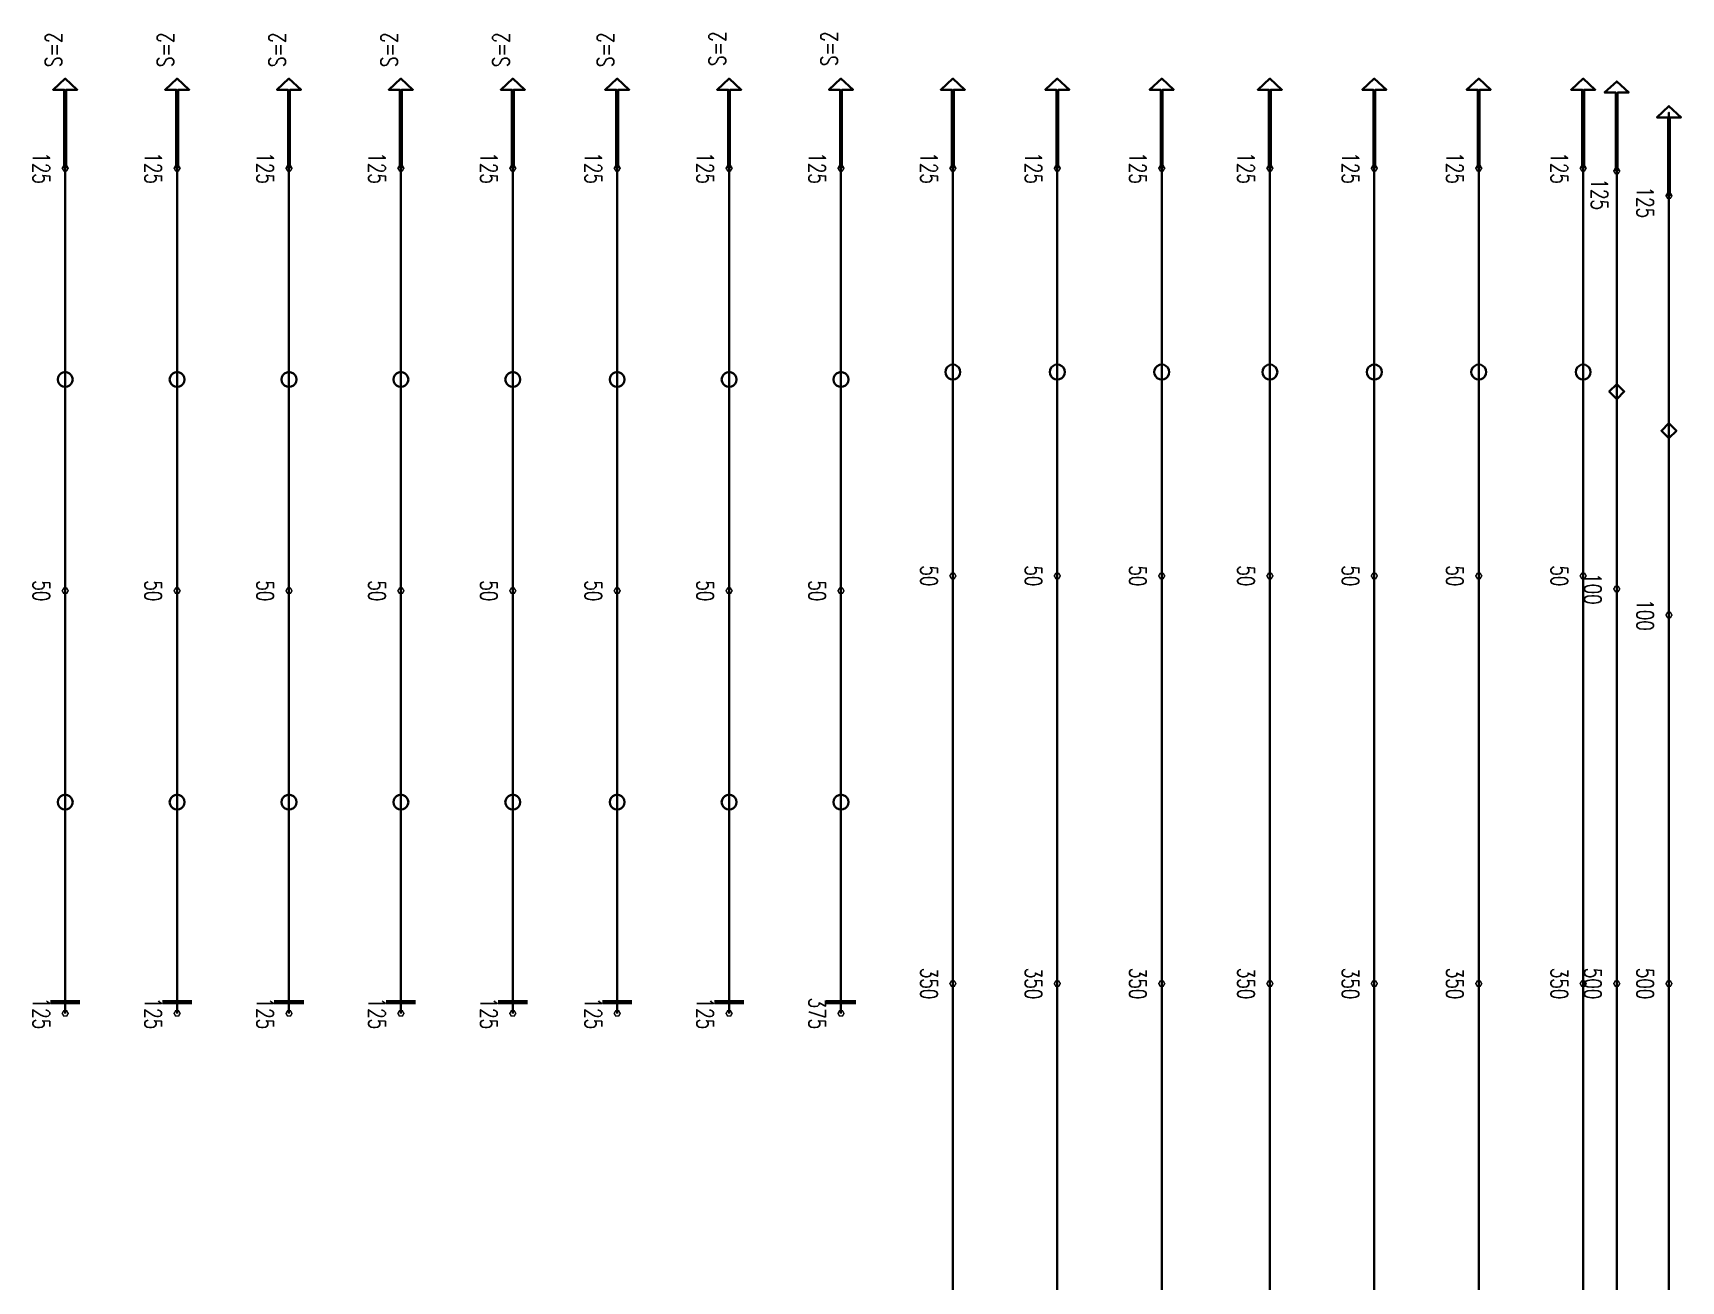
# Model space of a CAD drawing. Header units: millimetres. Extents: x 142050 to 587758, y -25561 to 40942.
# Drawn here: x 548068 to 570162, y 24213 to 40942 of the extents above; entities that cross this region are included whole.
import ezdxf

# ---------------------------------------------------------------- set-up
doc = ezdxf.new("R2010")
doc.units = ezdxf.units.MM
doc.layers.add('Current plane_Column', color=7, linetype='Continuous', true_color=0x4b00ff)
doc.layers.add('NDC_S-TENDON', color=6, linetype='Continuous', lineweight=35)
doc.layers.add('NDC_S_ANNO', color=7, linetype='Continuous', lineweight=20)
doc.styles.add('NDC_ANNO', font='', dxfattribs={"width": 0.8})
doc.styles.get('NDC_ANNO').set_extended_font_data('Dotum')

# ---------------------------------------------------------------- blocks, each defined once
blk = doc.blocks.new('HTB TDY')
at = {"layer": 'NDC_S-TENDON', "linetype": 'Continuous'}
for points, elevation in [([(39762, 29630), (39762, 30680), (39912, 30680), (39750, 30830), (39588, 30680), (39738, 30680), (39738, 29630)], 3575), ([(41262, 29630), (41262, 30680), (41412, 30680), (41250, 30830), (41088, 30680), (41238, 30680), (41238, 29630)], 3575), ([(42762, 29630), (42762, 30680), (42912, 30680), (42750, 30830), (42588, 30680), (42738, 30680), (42738, 29630)], 3575), ([(44262, 29630), (44262, 30680), (44412, 30680), (44250, 30830), (44088, 30680), (44238, 30680), (44238, 29630)], 3575), ([(45762, 29630), (45762, 30680), (45912, 30680), (45750, 30830), (45588, 30680), (45738, 30680), (45738, 29630)], 3578), ([(47162, 29630), (47162, 30680), (47312, 30680), (47150, 30830), (46988, 30680), (47138, 30680), (47138, 29630)], 3611), ([(48662, 29630), (48662, 30680), (48812, 30680), (48650, 30830), (48488, 30680), (48638, 30680), (48638, 29630)], 3575), ([(50162, 29630), (50162, 30680), (50312, 30680), (50150, 30830), (49988, 30680), (50138, 30680), (50138, 29630)], 3575), ([(51662, 29630), (51662, 30680), (51812, 30680), (51650, 30830), (51488, 30680), (51638, 30680), (51638, 29630)], 3575), ([(53062, 29630), (53062, 30680), (53212, 30680), (53050, 30830), (52888, 30680), (53038, 30680), (53038, 29630)], 3575), ([(54462, 29630), (54462, 30680), (54612, 30680), (54450, 30830), (54288, 30680), (54438, 30680), (54438, 29630)], 3575), ([(55912, 29630), (55912, 30680), (56062, 30680), (55900, 30830), (55738, 30680), (55888, 30680), (55888, 29630)], 3575), ([(57312, 29630), (57312, 30680), (57462, 30680), (57300, 30830), (57138, 30680), (57288, 30680), (57288, 29630)], 3575), ([(58712, 29630), (58712, 30680), (58862, 30680), (58700, 30830), (58538, 30680), (58688, 30680), (58688, 29630)], 3575), ([(60112, 29630), (60112, 30680), (60262, 30680), (60100, 30830), (59938, 30680), (60088, 30680), (60088, 29630)], 3575), ([(60562, 29593), (60562, 30643), (60712, 30643), (60550, 30793), (60388, 30643), (60538, 30643), (60538, 29593)], 3575), ([(61262, 29261), (61262, 30311), (61412, 30311), (61250, 30461), (61088, 30311), (61238, 30311), (61238, 29261)], 3575), ([(51650, 26797), (51681, 26802), (51709, 26817), (51731, 26839), (51745, 26867), (51750, 26897), (51745, 26928), (51731, 26956), (51709, 26978), (51681, 26993), (51650, 26997), (51619, 26993), (51591, 26978), (51569, 26956), (51555, 26928), (51550, 26897), (51555, 26867), (51569, 26839), (51591, 26817), (51619, 26802), (51650, 26797)], 3532), ([(53050, 26797), (53081, 26802), (53109, 26817), (53131, 26839), (53145, 26867), (53150, 26897), (53145, 26928), (53131, 26956), (53109, 26978), (53081, 26993), (53050, 26997), (53019, 26993), (52991, 26978), (52969, 26956), (52955, 26928), (52950, 26897), (52955, 26867), (52969, 26839), (52991, 26817), (53019, 26802), (53050, 26797)], 3532), ([(54450, 26797), (54481, 26802), (54509, 26817), (54531, 26839), (54545, 26867), (54550, 26897), (54545, 26928), (54531, 26956), (54509, 26978), (54481, 26993), (54450, 26997), (54419, 26993), (54391, 26978), (54369, 26956), (54355, 26928), (54350, 26897), (54355, 26867), (54369, 26839), (54391, 26817), (54419, 26802), (54450, 26797)], 3532), ([(55900, 26797), (55931, 26802), (55959, 26817), (55981, 26839), (55995, 26867), (56000, 26897), (55995, 26928), (55981, 26956), (55959, 26978), (55931, 26993), (55900, 26997), (55869, 26993), (55841, 26978), (55819, 26956), (55805, 26928), (55800, 26897), (55805, 26867), (55819, 26839), (55841, 26817), (55869, 26802), (55900, 26797)], 3532), ([(57300, 26797), (57331, 26802), (57359, 26817), (57381, 26839), (57395, 26867), (57400, 26897), (57395, 26928), (57381, 26956), (57359, 26978), (57331, 26993), (57300, 26997), (57269, 26993), (57241, 26978), (57219, 26956), (57205, 26928), (57200, 26897), (57205, 26867), (57219, 26839), (57241, 26817), (57269, 26802), (57300, 26797)], 3532), ([(58700, 26797), (58731, 26802), (58759, 26817), (58781, 26839), (58795, 26867), (58800, 26897), (58795, 26928), (58781, 26956), (58759, 26978), (58731, 26993), (58700, 26997), (58669, 26993), (58641, 26978), (58619, 26956), (58605, 26928), (58600, 26897), (58605, 26867), (58619, 26839), (58641, 26817), (58669, 26802), (58700, 26797)], 3532), ([(60100, 26797), (60131, 26802), (60159, 26817), (60181, 26839), (60195, 26867), (60200, 26897), (60195, 26928), (60181, 26956), (60159, 26978), (60131, 26993), (60100, 26997), (60069, 26993), (60041, 26978), (60019, 26956), (60005, 26928), (60000, 26897), (60005, 26867), (60019, 26839), (60041, 26817), (60069, 26802), (60100, 26797)], 3532), ([(39750, 26698), (39781, 26702), (39809, 26717), (39831, 26739), (39845, 26767), (39850, 26798), (39845, 26829), (39831, 26856), (39809, 26879), (39781, 26893), (39750, 26898), (39719, 26893), (39691, 26879), (39669, 26856), (39655, 26829), (39650, 26798), (39655, 26767), (39669, 26739), (39691, 26717), (39719, 26702), (39750, 26698)], 3532), ([(41250, 26698), (41281, 26702), (41309, 26717), (41331, 26739), (41345, 26767), (41350, 26798), (41345, 26829), (41331, 26856), (41309, 26879), (41281, 26893), (41250, 26898), (41219, 26893), (41191, 26879), (41169, 26856), (41155, 26829), (41150, 26798), (41155, 26767), (41169, 26739), (41191, 26717), (41219, 26702), (41250, 26698)], 3532), ([(42750, 26698), (42781, 26702), (42809, 26717), (42831, 26739), (42845, 26767), (42850, 26798), (42845, 26829), (42831, 26856), (42809, 26879), (42781, 26893), (42750, 26898), (42719, 26893), (42691, 26879), (42669, 26856), (42655, 26829), (42650, 26798), (42655, 26767), (42669, 26739), (42691, 26717), (42719, 26702), (42750, 26698)], 3532), ([(44250, 26698), (44281, 26702), (44309, 26717), (44331, 26739), (44345, 26767), (44350, 26798), (44345, 26829), (44331, 26856), (44309, 26879), (44281, 26893), (44250, 26898), (44219, 26893), (44191, 26879), (44169, 26856), (44155, 26829), (44150, 26798), (44155, 26767), (44169, 26739), (44191, 26717), (44219, 26702), (44250, 26698)], 3532), ([(45750, 26698), (45781, 26702), (45809, 26717), (45831, 26739), (45845, 26767), (45850, 26798), (45845, 26829), (45831, 26856), (45809, 26879), (45781, 26893), (45750, 26898), (45719, 26893), (45691, 26879), (45669, 26856), (45655, 26829), (45650, 26798), (45655, 26767), (45669, 26739), (45691, 26717), (45719, 26702), (45750, 26698)], 3536), ([(47150, 26698), (47181, 26702), (47209, 26717), (47231, 26739), (47245, 26767), (47250, 26798), (47245, 26829), (47231, 26856), (47209, 26879), (47181, 26893), (47150, 26898), (47119, 26893), (47091, 26879), (47069, 26856), (47055, 26829), (47050, 26798), (47055, 26767), (47069, 26739), (47091, 26717), (47119, 26702), (47150, 26698)], 3569), ([(48650, 26698), (48681, 26702), (48709, 26717), (48731, 26739), (48745, 26767), (48750, 26798), (48745, 26829), (48731, 26856), (48709, 26879), (48681, 26893), (48650, 26898), (48619, 26893), (48591, 26879), (48569, 26856), (48555, 26829), (48550, 26798), (48555, 26767), (48569, 26739), (48591, 26717), (48619, 26702), (48650, 26698)], 3532), ([(50150, 26698), (50181, 26702), (50209, 26717), (50231, 26739), (50245, 26767), (50250, 26798), (50245, 26829), (50231, 26856), (50209, 26879), (50181, 26893), (50150, 26898), (50119, 26893), (50091, 26879), (50069, 26856), (50055, 26829), (50050, 26798), (50055, 26767), (50069, 26739), (50091, 26717), (50119, 26702), (50150, 26698)], 3532), ([(60550, 26535), (60650, 26635), (60550, 26735), (60450, 26635), (60550, 26535)], 3362), ([(61250, 26010), (61350, 26110), (61250, 26210), (61150, 26110), (61250, 26010)], 3362), ([(39750, 21033), (39781, 21037), (39809, 21052), (39831, 21074), (39845, 21102), (39850, 21133), (39845, 21163), (39831, 21191), (39809, 21213), (39781, 21228), (39750, 21233), (39719, 21228), (39691, 21213), (39669, 21191), (39655, 21163), (39650, 21133), (39655, 21102), (39669, 21074), (39691, 21052), (39719, 21037), (39750, 21033)], 3532), ([(41250, 21033), (41281, 21037), (41309, 21052), (41331, 21074), (41345, 21102), (41350, 21133), (41345, 21163), (41331, 21191), (41309, 21213), (41281, 21228), (41250, 21233), (41219, 21228), (41191, 21213), (41169, 21191), (41155, 21163), (41150, 21133), (41155, 21102), (41169, 21074), (41191, 21052), (41219, 21037), (41250, 21033)], 3532), ([(42750, 21033), (42781, 21037), (42809, 21052), (42831, 21074), (42845, 21102), (42850, 21133), (42845, 21163), (42831, 21191), (42809, 21213), (42781, 21228), (42750, 21233), (42719, 21228), (42691, 21213), (42669, 21191), (42655, 21163), (42650, 21133), (42655, 21102), (42669, 21074), (42691, 21052), (42719, 21037), (42750, 21033)], 3532), ([(44250, 21033), (44281, 21037), (44309, 21052), (44331, 21074), (44345, 21102), (44350, 21133), (44345, 21163), (44331, 21191), (44309, 21213), (44281, 21228), (44250, 21233), (44219, 21228), (44191, 21213), (44169, 21191), (44155, 21163), (44150, 21133), (44155, 21102), (44169, 21074), (44191, 21052), (44219, 21037), (44250, 21033)], 3532), ([(45750, 21033), (45781, 21037), (45809, 21052), (45831, 21074), (45845, 21102), (45850, 21133), (45845, 21163), (45831, 21191), (45809, 21213), (45781, 21228), (45750, 21233), (45719, 21228), (45691, 21213), (45669, 21191), (45655, 21163), (45650, 21133), (45655, 21102), (45669, 21074), (45691, 21052), (45719, 21037), (45750, 21033)], 3536), ([(47150, 21033), (47181, 21037), (47209, 21052), (47231, 21074), (47245, 21102), (47250, 21133), (47245, 21163), (47231, 21191), (47209, 21213), (47181, 21228), (47150, 21233), (47119, 21228), (47091, 21213), (47069, 21191), (47055, 21163), (47050, 21133), (47055, 21102), (47069, 21074), (47091, 21052), (47119, 21037), (47150, 21033)], 3569), ([(48650, 21033), (48681, 21037), (48709, 21052), (48731, 21074), (48745, 21102), (48750, 21133), (48745, 21163), (48731, 21191), (48709, 21213), (48681, 21228), (48650, 21233), (48619, 21228), (48591, 21213), (48569, 21191), (48555, 21163), (48550, 21133), (48555, 21102), (48569, 21074), (48591, 21052), (48619, 21037), (48650, 21033)], 3532), ([(50150, 21033), (50181, 21037), (50209, 21052), (50231, 21074), (50245, 21102), (50250, 21133), (50245, 21163), (50231, 21191), (50209, 21213), (50181, 21228), (50150, 21233), (50119, 21228), (50091, 21213), (50069, 21191), (50055, 21163), (50050, 21133), (50055, 21102), (50069, 21074), (50091, 21052), (50119, 21037), (50150, 21033)], 3532)]:
    blk.add_lwpolyline(points, close=True, dxfattribs=dict(at, elevation=elevation))
for points, elevation in [([(39790, 29630, 20, 20, 0), (39770, 29665, 20, 20, 0), (39730, 29665, 20, 20, 0), (39710, 29630, 20, 20, 0), (39730, 29595, 20, 20, 0), (39770, 29595, 20, 20, 0)], 3575), ([(39790, 29630, 20, 20, 0), (39770, 29665, 20, 20, 0), (39730, 29665, 20, 20, 0), (39710, 29630, 20, 20, 0), (39730, 29595, 20, 20, 0), (39770, 29595, 20, 20, 0)], 3575), ([(41290, 29630, 20, 20, 0), (41270, 29665, 20, 20, 0), (41230, 29665, 20, 20, 0), (41210, 29630, 20, 20, 0), (41230, 29595, 20, 20, 0), (41270, 29595, 20, 20, 0)], 3575), ([(41290, 29630, 20, 20, 0), (41270, 29665, 20, 20, 0), (41230, 29665, 20, 20, 0), (41210, 29630, 20, 20, 0), (41230, 29595, 20, 20, 0), (41270, 29595, 20, 20, 0)], 3575), ([(42790, 29630, 20, 20, 0), (42770, 29665, 20, 20, 0), (42730, 29665, 20, 20, 0), (42710, 29630, 20, 20, 0), (42730, 29595, 20, 20, 0), (42770, 29595, 20, 20, 0)], 3575), ([(42790, 29630, 20, 20, 0), (42770, 29665, 20, 20, 0), (42730, 29665, 20, 20, 0), (42710, 29630, 20, 20, 0), (42730, 29595, 20, 20, 0), (42770, 29595, 20, 20, 0)], 3575), ([(44290, 29630, 20, 20, 0), (44270, 29665, 20, 20, 0), (44230, 29665, 20, 20, 0), (44210, 29630, 20, 20, 0), (44230, 29595, 20, 20, 0), (44270, 29595, 20, 20, 0)], 3575), ([(44290, 29630, 20, 20, 0), (44270, 29665, 20, 20, 0), (44230, 29665, 20, 20, 0), (44210, 29630, 20, 20, 0), (44230, 29595, 20, 20, 0), (44270, 29595, 20, 20, 0)], 3575), ([(45790, 29630, 20, 20, 0), (45770, 29665, 20, 20, 0), (45730, 29665, 20, 20, 0), (45710, 29630, 20, 20, 0), (45730, 29595, 20, 20, 0), (45770, 29595, 20, 20, 0)], 3578), ([(45790, 29630, 20, 20, 0), (45770, 29665, 20, 20, 0), (45730, 29665, 20, 20, 0), (45710, 29630, 20, 20, 0), (45730, 29595, 20, 20, 0), (45770, 29595, 20, 20, 0)], 3578), ([(47190, 29630, 20, 20, 0), (47170, 29665, 20, 20, 0), (47130, 29665, 20, 20, 0), (47110, 29630, 20, 20, 0), (47130, 29595, 20, 20, 0), (47170, 29595, 20, 20, 0)], 3611), ([(47190, 29630, 20, 20, 0), (47170, 29665, 20, 20, 0), (47130, 29665, 20, 20, 0), (47110, 29630, 20, 20, 0), (47130, 29595, 20, 20, 0), (47170, 29595, 20, 20, 0)], 3611), ([(48690, 29630, 20, 20, 0), (48670, 29665, 20, 20, 0), (48630, 29665, 20, 20, 0), (48610, 29630, 20, 20, 0), (48630, 29595, 20, 20, 0), (48670, 29595, 20, 20, 0)], 3575), ([(48690, 29630, 20, 20, 0), (48670, 29665, 20, 20, 0), (48630, 29665, 20, 20, 0), (48610, 29630, 20, 20, 0), (48630, 29595, 20, 20, 0), (48670, 29595, 20, 20, 0)], 3575), ([(50190, 29630, 20, 20, 0), (50170, 29665, 20, 20, 0), (50130, 29665, 20, 20, 0), (50110, 29630, 20, 20, 0), (50130, 29595, 20, 20, 0), (50170, 29595, 20, 20, 0)], 3575), ([(50190, 29630, 20, 20, 0), (50170, 29665, 20, 20, 0), (50130, 29665, 20, 20, 0), (50110, 29630, 20, 20, 0), (50130, 29595, 20, 20, 0), (50170, 29595, 20, 20, 0)], 3575), ([(51690, 29630, 20, 20, 0), (51670, 29665, 20, 20, 0), (51630, 29665, 20, 20, 0), (51610, 29630, 20, 20, 0), (51630, 29595, 20, 20, 0), (51670, 29595, 20, 20, 0)], 3575), ([(51690, 29630, 20, 20, 0), (51670, 29665, 20, 20, 0), (51630, 29665, 20, 20, 0), (51610, 29630, 20, 20, 0), (51630, 29595, 20, 20, 0), (51670, 29595, 20, 20, 0)], 3575), ([(53090, 29630, 20, 20, 0), (53070, 29665, 20, 20, 0), (53030, 29665, 20, 20, 0), (53010, 29630, 20, 20, 0), (53030, 29595, 20, 20, 0), (53070, 29595, 20, 20, 0)], 3575), ([(53090, 29630, 20, 20, 0), (53070, 29665, 20, 20, 0), (53030, 29665, 20, 20, 0), (53010, 29630, 20, 20, 0), (53030, 29595, 20, 20, 0), (53070, 29595, 20, 20, 0)], 3575), ([(54490, 29630, 20, 20, 0), (54470, 29665, 20, 20, 0), (54430, 29665, 20, 20, 0), (54410, 29630, 20, 20, 0), (54430, 29595, 20, 20, 0), (54470, 29595, 20, 20, 0)], 3575), ([(54490, 29630, 20, 20, 0), (54470, 29665, 20, 20, 0), (54430, 29665, 20, 20, 0), (54410, 29630, 20, 20, 0), (54430, 29595, 20, 20, 0), (54470, 29595, 20, 20, 0)], 3575), ([(55940, 29630, 20, 20, 0), (55920, 29665, 20, 20, 0), (55880, 29665, 20, 20, 0), (55860, 29630, 20, 20, 0), (55880, 29595, 20, 20, 0), (55920, 29595, 20, 20, 0)], 3575), ([(55940, 29630, 20, 20, 0), (55920, 29665, 20, 20, 0), (55880, 29665, 20, 20, 0), (55860, 29630, 20, 20, 0), (55880, 29595, 20, 20, 0), (55920, 29595, 20, 20, 0)], 3575), ([(57340, 29630, 20, 20, 0), (57320, 29665, 20, 20, 0), (57280, 29665, 20, 20, 0), (57260, 29630, 20, 20, 0), (57280, 29595, 20, 20, 0), (57320, 29595, 20, 20, 0)], 3575), ([(57340, 29630, 20, 20, 0), (57320, 29665, 20, 20, 0), (57280, 29665, 20, 20, 0), (57260, 29630, 20, 20, 0), (57280, 29595, 20, 20, 0), (57320, 29595, 20, 20, 0)], 3575), ([(58740, 29630, 20, 20, 0), (58720, 29665, 20, 20, 0), (58680, 29665, 20, 20, 0), (58660, 29630, 20, 20, 0), (58680, 29595, 20, 20, 0), (58720, 29595, 20, 20, 0)], 3575), ([(58740, 29630, 20, 20, 0), (58720, 29665, 20, 20, 0), (58680, 29665, 20, 20, 0), (58660, 29630, 20, 20, 0), (58680, 29595, 20, 20, 0), (58720, 29595, 20, 20, 0)], 3575), ([(60140, 29630, 20, 20, 0), (60120, 29665, 20, 20, 0), (60080, 29665, 20, 20, 0), (60060, 29630, 20, 20, 0), (60080, 29595, 20, 20, 0), (60120, 29595, 20, 20, 0)], 3575), ([(60140, 29630, 20, 20, 0), (60120, 29665, 20, 20, 0), (60080, 29665, 20, 20, 0), (60060, 29630, 20, 20, 0), (60080, 29595, 20, 20, 0), (60120, 29595, 20, 20, 0)], 3575), ([(60590, 29593, 20, 20, 0), (60570, 29628, 20, 20, 0), (60530, 29628, 20, 20, 0), (60510, 29593, 20, 20, 0), (60530, 29558, 20, 20, 0), (60570, 29558, 20, 20, 0)], 3575), ([(60590, 29593, 20, 20, 0), (60570, 29628, 20, 20, 0), (60530, 29628, 20, 20, 0), (60510, 29593, 20, 20, 0), (60530, 29558, 20, 20, 0), (60570, 29558, 20, 20, 0)], 3575), ([(61290, 29261, 20, 20, 0), (61270, 29296, 20, 20, 0), (61230, 29296, 20, 20, 0), (61210, 29261, 20, 20, 0), (61230, 29227, 20, 20, 0), (61270, 29227, 20, 20, 0)], 3575), ([(61290, 29261, 20, 20, 0), (61270, 29296, 20, 20, 0), (61230, 29296, 20, 20, 0), (61210, 29261, 20, 20, 0), (61230, 29227, 20, 20, 0), (61270, 29227, 20, 20, 0)], 3575), ([(51690, 24165, 20, 20, 0), (51670, 24200, 20, 20, 0), (51630, 24200, 20, 20, 0), (51610, 24165, 20, 20, 0), (51630, 24130, 20, 20, 0), (51670, 24130, 20, 20, 0)], 3500), ([(51690, 24165, 20, 20, 0), (51670, 24200, 20, 20, 0), (51630, 24200, 20, 20, 0), (51610, 24165, 20, 20, 0), (51630, 24130, 20, 20, 0), (51670, 24130, 20, 20, 0)], 3500), ([(53090, 24165, 20, 20, 0), (53070, 24200, 20, 20, 0), (53030, 24200, 20, 20, 0), (53010, 24165, 20, 20, 0), (53030, 24130, 20, 20, 0), (53070, 24130, 20, 20, 0)], 3500), ([(53090, 24165, 20, 20, 0), (53070, 24200, 20, 20, 0), (53030, 24200, 20, 20, 0), (53010, 24165, 20, 20, 0), (53030, 24130, 20, 20, 0), (53070, 24130, 20, 20, 0)], 3500), ([(54490, 24165, 20, 20, 0), (54470, 24200, 20, 20, 0), (54430, 24200, 20, 20, 0), (54410, 24165, 20, 20, 0), (54430, 24130, 20, 20, 0), (54470, 24130, 20, 20, 0)], 3500), ([(54490, 24165, 20, 20, 0), (54470, 24200, 20, 20, 0), (54430, 24200, 20, 20, 0), (54410, 24165, 20, 20, 0), (54430, 24130, 20, 20, 0), (54470, 24130, 20, 20, 0)], 3500), ([(55940, 24165, 20, 20, 0), (55920, 24200, 20, 20, 0), (55880, 24200, 20, 20, 0), (55860, 24165, 20, 20, 0), (55880, 24130, 20, 20, 0), (55920, 24130, 20, 20, 0)], 3500), ([(55940, 24165, 20, 20, 0), (55920, 24200, 20, 20, 0), (55880, 24200, 20, 20, 0), (55860, 24165, 20, 20, 0), (55880, 24130, 20, 20, 0), (55920, 24130, 20, 20, 0)], 3500), ([(57340, 24165, 20, 20, 0), (57320, 24200, 20, 20, 0), (57280, 24200, 20, 20, 0), (57260, 24165, 20, 20, 0), (57280, 24130, 20, 20, 0), (57320, 24130, 20, 20, 0)], 3500), ([(57340, 24165, 20, 20, 0), (57320, 24200, 20, 20, 0), (57280, 24200, 20, 20, 0), (57260, 24165, 20, 20, 0), (57280, 24130, 20, 20, 0), (57320, 24130, 20, 20, 0)], 3500), ([(58740, 24165, 20, 20, 0), (58720, 24200, 20, 20, 0), (58680, 24200, 20, 20, 0), (58660, 24165, 20, 20, 0), (58680, 24130, 20, 20, 0), (58720, 24130, 20, 20, 0)], 3500), ([(58740, 24165, 20, 20, 0), (58720, 24200, 20, 20, 0), (58680, 24200, 20, 20, 0), (58660, 24165, 20, 20, 0), (58680, 24130, 20, 20, 0), (58720, 24130, 20, 20, 0)], 3500), ([(60140, 24165, 20, 20, 0), (60120, 24200, 20, 20, 0), (60080, 24200, 20, 20, 0), (60060, 24165, 20, 20, 0), (60080, 24130, 20, 20, 0), (60120, 24130, 20, 20, 0)], 3500), ([(60140, 24165, 20, 20, 0), (60120, 24200, 20, 20, 0), (60080, 24200, 20, 20, 0), (60060, 24165, 20, 20, 0), (60080, 24130, 20, 20, 0), (60120, 24130, 20, 20, 0)], 3500), ([(39790, 23965, 20, 20, 0), (39770, 24000, 20, 20, 0), (39730, 24000, 20, 20, 0), (39710, 23965, 20, 20, 0), (39730, 23930, 20, 20, 0), (39770, 23930, 20, 20, 0)], 3500), ([(39790, 23965, 20, 20, 0), (39770, 24000, 20, 20, 0), (39730, 24000, 20, 20, 0), (39710, 23965, 20, 20, 0), (39730, 23930, 20, 20, 0), (39770, 23930, 20, 20, 0)], 3500), ([(41290, 23965, 20, 20, 0), (41270, 24000, 20, 20, 0), (41230, 24000, 20, 20, 0), (41210, 23965, 20, 20, 0), (41230, 23930, 20, 20, 0), (41270, 23930, 20, 20, 0)], 3500), ([(41290, 23965, 20, 20, 0), (41270, 24000, 20, 20, 0), (41230, 24000, 20, 20, 0), (41210, 23965, 20, 20, 0), (41230, 23930, 20, 20, 0), (41270, 23930, 20, 20, 0)], 3500), ([(42790, 23965, 20, 20, 0), (42770, 24000, 20, 20, 0), (42730, 24000, 20, 20, 0), (42710, 23965, 20, 20, 0), (42730, 23930, 20, 20, 0), (42770, 23930, 20, 20, 0)], 3500), ([(42790, 23965, 20, 20, 0), (42770, 24000, 20, 20, 0), (42730, 24000, 20, 20, 0), (42710, 23965, 20, 20, 0), (42730, 23930, 20, 20, 0), (42770, 23930, 20, 20, 0)], 3500), ([(44290, 23965, 20, 20, 0), (44270, 24000, 20, 20, 0), (44230, 24000, 20, 20, 0), (44210, 23965, 20, 20, 0), (44230, 23930, 20, 20, 0), (44270, 23930, 20, 20, 0)], 3500), ([(44290, 23965, 20, 20, 0), (44270, 24000, 20, 20, 0), (44230, 24000, 20, 20, 0), (44210, 23965, 20, 20, 0), (44230, 23930, 20, 20, 0), (44270, 23930, 20, 20, 0)], 3500), ([(45790, 23965, 20, 20, 0), (45770, 24000, 20, 20, 0), (45730, 24000, 20, 20, 0), (45710, 23965, 20, 20, 0), (45730, 23930, 20, 20, 0), (45770, 23930, 20, 20, 0)], 3503), ([(45790, 23965, 20, 20, 0), (45770, 24000, 20, 20, 0), (45730, 24000, 20, 20, 0), (45710, 23965, 20, 20, 0), (45730, 23930, 20, 20, 0), (45770, 23930, 20, 20, 0)], 3503), ([(47190, 23965, 20, 20, 0), (47170, 24000, 20, 20, 0), (47130, 24000, 20, 20, 0), (47110, 23965, 20, 20, 0), (47130, 23930, 20, 20, 0), (47170, 23930, 20, 20, 0)], 3536), ([(47190, 23965, 20, 20, 0), (47170, 24000, 20, 20, 0), (47130, 24000, 20, 20, 0), (47110, 23965, 20, 20, 0), (47130, 23930, 20, 20, 0), (47170, 23930, 20, 20, 0)], 3536), ([(48690, 23965, 20, 20, 0), (48670, 24000, 20, 20, 0), (48630, 24000, 20, 20, 0), (48610, 23965, 20, 20, 0), (48630, 23930, 20, 20, 0), (48670, 23930, 20, 20, 0)], 3500), ([(48690, 23965, 20, 20, 0), (48670, 24000, 20, 20, 0), (48630, 24000, 20, 20, 0), (48610, 23965, 20, 20, 0), (48630, 23930, 20, 20, 0), (48670, 23930, 20, 20, 0)], 3500), ([(50190, 23965, 20, 20, 0), (50170, 24000, 20, 20, 0), (50130, 24000, 20, 20, 0), (50110, 23965, 20, 20, 0), (50130, 23930, 20, 20, 0), (50170, 23930, 20, 20, 0)], 3500), ([(50190, 23965, 20, 20, 0), (50170, 24000, 20, 20, 0), (50130, 24000, 20, 20, 0), (50110, 23965, 20, 20, 0), (50130, 23930, 20, 20, 0), (50170, 23930, 20, 20, 0)], 3500), ([(60590, 23990, 20, 20, 0), (60570, 24025, 20, 20, 0), (60530, 24025, 20, 20, 0), (60510, 23990, 20, 20, 0), (60530, 23955, 20, 20, 0), (60570, 23955, 20, 20, 0)], 3200), ([(60590, 23990, 20, 20, 0), (60570, 24025, 20, 20, 0), (60530, 24025, 20, 20, 0), (60510, 23990, 20, 20, 0), (60530, 23955, 20, 20, 0), (60570, 23955, 20, 20, 0)], 3200), ([(61290, 23640, 20, 20, 0), (61270, 23675, 20, 20, 0), (61230, 23675, 20, 20, 0), (61210, 23640, 20, 20, 0), (61230, 23605, 20, 20, 0), (61270, 23605, 20, 20, 0)], 3200), ([(61290, 23640, 20, 20, 0), (61270, 23675, 20, 20, 0), (61230, 23675, 20, 20, 0), (61210, 23640, 20, 20, 0), (61230, 23605, 20, 20, 0), (61270, 23605, 20, 20, 0)], 3200), ([(51690, 18700, 20, 20, 0), (51670, 18735, 20, 20, 0), (51630, 18735, 20, 20, 0), (51610, 18700, 20, 20, 0), (51630, 18665, 20, 20, 0), (51670, 18665, 20, 20, 0)], 3650), ([(51690, 18700, 20, 20, 0), (51670, 18735, 20, 20, 0), (51630, 18735, 20, 20, 0), (51610, 18700, 20, 20, 0), (51630, 18665, 20, 20, 0), (51670, 18665, 20, 20, 0)], 3650), ([(51690, 18700, 20, 20, 0), (51670, 18735, 20, 20, 0), (51630, 18735, 20, 20, 0), (51610, 18700, 20, 20, 0), (51630, 18665, 20, 20, 0), (51670, 18665, 20, 20, 0)], 3650), ([(51690, 18700, 20, 20, 0), (51670, 18735, 20, 20, 0), (51630, 18735, 20, 20, 0), (51610, 18700, 20, 20, 0), (51630, 18665, 20, 20, 0), (51670, 18665, 20, 20, 0)], 3650), ([(53090, 18700, 20, 20, 0), (53070, 18735, 20, 20, 0), (53030, 18735, 20, 20, 0), (53010, 18700, 20, 20, 0), (53030, 18665, 20, 20, 0), (53070, 18665, 20, 20, 0)], 3650), ([(53090, 18700, 20, 20, 0), (53070, 18735, 20, 20, 0), (53030, 18735, 20, 20, 0), (53010, 18700, 20, 20, 0), (53030, 18665, 20, 20, 0), (53070, 18665, 20, 20, 0)], 3650), ([(53090, 18700, 20, 20, 0), (53070, 18735, 20, 20, 0), (53030, 18735, 20, 20, 0), (53010, 18700, 20, 20, 0), (53030, 18665, 20, 20, 0), (53070, 18665, 20, 20, 0)], 3650), ([(53090, 18700, 20, 20, 0), (53070, 18735, 20, 20, 0), (53030, 18735, 20, 20, 0), (53010, 18700, 20, 20, 0), (53030, 18665, 20, 20, 0), (53070, 18665, 20, 20, 0)], 3650), ([(54490, 18700, 20, 20, 0), (54470, 18735, 20, 20, 0), (54430, 18735, 20, 20, 0), (54410, 18700, 20, 20, 0), (54430, 18665, 20, 20, 0), (54470, 18665, 20, 20, 0)], 3650), ([(54490, 18700, 20, 20, 0), (54470, 18735, 20, 20, 0), (54430, 18735, 20, 20, 0), (54410, 18700, 20, 20, 0), (54430, 18665, 20, 20, 0), (54470, 18665, 20, 20, 0)], 3650), ([(54490, 18700, 20, 20, 0), (54470, 18735, 20, 20, 0), (54430, 18735, 20, 20, 0), (54410, 18700, 20, 20, 0), (54430, 18665, 20, 20, 0), (54470, 18665, 20, 20, 0)], 3650), ([(54490, 18700, 20, 20, 0), (54470, 18735, 20, 20, 0), (54430, 18735, 20, 20, 0), (54410, 18700, 20, 20, 0), (54430, 18665, 20, 20, 0), (54470, 18665, 20, 20, 0)], 3650), ([(55940, 18700, 20, 20, 0), (55920, 18735, 20, 20, 0), (55880, 18735, 20, 20, 0), (55860, 18700, 20, 20, 0), (55880, 18665, 20, 20, 0), (55920, 18665, 20, 20, 0)], 3650), ([(55940, 18700, 20, 20, 0), (55920, 18735, 20, 20, 0), (55880, 18735, 20, 20, 0), (55860, 18700, 20, 20, 0), (55880, 18665, 20, 20, 0), (55920, 18665, 20, 20, 0)], 3650), ([(55940, 18700, 20, 20, 0), (55920, 18735, 20, 20, 0), (55880, 18735, 20, 20, 0), (55860, 18700, 20, 20, 0), (55880, 18665, 20, 20, 0), (55920, 18665, 20, 20, 0)], 3650), ([(55940, 18700, 20, 20, 0), (55920, 18735, 20, 20, 0), (55880, 18735, 20, 20, 0), (55860, 18700, 20, 20, 0), (55880, 18665, 20, 20, 0), (55920, 18665, 20, 20, 0)], 3650), ([(57340, 18700, 20, 20, 0), (57320, 18735, 20, 20, 0), (57280, 18735, 20, 20, 0), (57260, 18700, 20, 20, 0), (57280, 18665, 20, 20, 0), (57320, 18665, 20, 20, 0)], 3650), ([(57340, 18700, 20, 20, 0), (57320, 18735, 20, 20, 0), (57280, 18735, 20, 20, 0), (57260, 18700, 20, 20, 0), (57280, 18665, 20, 20, 0), (57320, 18665, 20, 20, 0)], 3650), ([(57340, 18700, 20, 20, 0), (57320, 18735, 20, 20, 0), (57280, 18735, 20, 20, 0), (57260, 18700, 20, 20, 0), (57280, 18665, 20, 20, 0), (57320, 18665, 20, 20, 0)], 3650), ([(57340, 18700, 20, 20, 0), (57320, 18735, 20, 20, 0), (57280, 18735, 20, 20, 0), (57260, 18700, 20, 20, 0), (57280, 18665, 20, 20, 0), (57320, 18665, 20, 20, 0)], 3650), ([(58740, 18700, 20, 20, 0), (58720, 18735, 20, 20, 0), (58680, 18735, 20, 20, 0), (58660, 18700, 20, 20, 0), (58680, 18665, 20, 20, 0), (58720, 18665, 20, 20, 0)], 3650), ([(58740, 18700, 20, 20, 0), (58720, 18735, 20, 20, 0), (58680, 18735, 20, 20, 0), (58660, 18700, 20, 20, 0), (58680, 18665, 20, 20, 0), (58720, 18665, 20, 20, 0)], 3650), ([(58740, 18700, 20, 20, 0), (58720, 18735, 20, 20, 0), (58680, 18735, 20, 20, 0), (58660, 18700, 20, 20, 0), (58680, 18665, 20, 20, 0), (58720, 18665, 20, 20, 0)], 3650), ([(58740, 18700, 20, 20, 0), (58720, 18735, 20, 20, 0), (58680, 18735, 20, 20, 0), (58660, 18700, 20, 20, 0), (58680, 18665, 20, 20, 0), (58720, 18665, 20, 20, 0)], 3650), ([(60140, 18700, 20, 20, 0), (60120, 18735, 20, 20, 0), (60080, 18735, 20, 20, 0), (60060, 18700, 20, 20, 0), (60080, 18665, 20, 20, 0), (60120, 18665, 20, 20, 0)], 3650), ([(60140, 18700, 20, 20, 0), (60120, 18735, 20, 20, 0), (60080, 18735, 20, 20, 0), (60060, 18700, 20, 20, 0), (60080, 18665, 20, 20, 0), (60120, 18665, 20, 20, 0)], 3650), ([(60140, 18700, 20, 20, 0), (60120, 18735, 20, 20, 0), (60080, 18735, 20, 20, 0), (60060, 18700, 20, 20, 0), (60080, 18665, 20, 20, 0), (60120, 18665, 20, 20, 0)], 3650), ([(60140, 18700, 20, 20, 0), (60120, 18735, 20, 20, 0), (60080, 18735, 20, 20, 0), (60060, 18700, 20, 20, 0), (60080, 18665, 20, 20, 0), (60120, 18665, 20, 20, 0)], 3650), ([(60590, 18700, 20, 20, 0), (60570, 18735, 20, 20, 0), (60530, 18735, 20, 20, 0), (60510, 18700, 20, 20, 0), (60530, 18665, 20, 20, 0), (60570, 18665, 20, 20, 0)], 3600), ([(60590, 18700, 20, 20, 0), (60570, 18735, 20, 20, 0), (60530, 18735, 20, 20, 0), (60510, 18700, 20, 20, 0), (60530, 18665, 20, 20, 0), (60570, 18665, 20, 20, 0)], 3600), ([(60590, 18700, 20, 20, 0), (60570, 18735, 20, 20, 0), (60530, 18735, 20, 20, 0), (60510, 18700, 20, 20, 0), (60530, 18665, 20, 20, 0), (60570, 18665, 20, 20, 0)], 3600), ([(60590, 18700, 20, 20, 0), (60570, 18735, 20, 20, 0), (60530, 18735, 20, 20, 0), (60510, 18700, 20, 20, 0), (60530, 18665, 20, 20, 0), (60570, 18665, 20, 20, 0)], 3600), ([(61290, 18700, 20, 20, 0), (61270, 18735, 20, 20, 0), (61230, 18735, 20, 20, 0), (61210, 18700, 20, 20, 0), (61230, 18665, 20, 20, 0), (61270, 18665, 20, 20, 0)], 3600), ([(61290, 18700, 20, 20, 0), (61270, 18735, 20, 20, 0), (61230, 18735, 20, 20, 0), (61210, 18700, 20, 20, 0), (61230, 18665, 20, 20, 0), (61270, 18665, 20, 20, 0)], 3600), ([(61290, 18700, 20, 20, 0), (61270, 18735, 20, 20, 0), (61230, 18735, 20, 20, 0), (61210, 18700, 20, 20, 0), (61230, 18665, 20, 20, 0), (61270, 18665, 20, 20, 0)], 3600), ([(61290, 18700, 20, 20, 0), (61270, 18735, 20, 20, 0), (61230, 18735, 20, 20, 0), (61210, 18700, 20, 20, 0), (61230, 18665, 20, 20, 0), (61270, 18665, 20, 20, 0)], 3600), ([(39790, 18300, 20, 20, 0), (39770, 18335, 20, 20, 0), (39730, 18335, 20, 20, 0), (39710, 18300, 20, 20, 0), (39730, 18265, 20, 20, 0), (39770, 18265, 20, 20, 0)], 3575), ([(39790, 18300, 20, 20, 0), (39770, 18335, 20, 20, 0), (39730, 18335, 20, 20, 0), (39710, 18300, 20, 20, 0), (39730, 18265, 20, 20, 0), (39770, 18265, 20, 20, 0)], 3575), ([(41290, 18300, 20, 20, 0), (41270, 18335, 20, 20, 0), (41230, 18335, 20, 20, 0), (41210, 18300, 20, 20, 0), (41230, 18265, 20, 20, 0), (41270, 18265, 20, 20, 0)], 3575), ([(41290, 18300, 20, 20, 0), (41270, 18335, 20, 20, 0), (41230, 18335, 20, 20, 0), (41210, 18300, 20, 20, 0), (41230, 18265, 20, 20, 0), (41270, 18265, 20, 20, 0)], 3575), ([(42790, 18300, 20, 20, 0), (42770, 18335, 20, 20, 0), (42730, 18335, 20, 20, 0), (42710, 18300, 20, 20, 0), (42730, 18265, 20, 20, 0), (42770, 18265, 20, 20, 0)], 3575), ([(42790, 18300, 20, 20, 0), (42770, 18335, 20, 20, 0), (42730, 18335, 20, 20, 0), (42710, 18300, 20, 20, 0), (42730, 18265, 20, 20, 0), (42770, 18265, 20, 20, 0)], 3575), ([(44290, 18300, 20, 20, 0), (44270, 18335, 20, 20, 0), (44230, 18335, 20, 20, 0), (44210, 18300, 20, 20, 0), (44230, 18265, 20, 20, 0), (44270, 18265, 20, 20, 0)], 3575), ([(44290, 18300, 20, 20, 0), (44270, 18335, 20, 20, 0), (44230, 18335, 20, 20, 0), (44210, 18300, 20, 20, 0), (44230, 18265, 20, 20, 0), (44270, 18265, 20, 20, 0)], 3575), ([(45790, 18300, 20, 20, 0), (45770, 18335, 20, 20, 0), (45730, 18335, 20, 20, 0), (45710, 18300, 20, 20, 0), (45730, 18265, 20, 20, 0), (45770, 18265, 20, 20, 0)], 3578), ([(45790, 18300, 20, 20, 0), (45770, 18335, 20, 20, 0), (45730, 18335, 20, 20, 0), (45710, 18300, 20, 20, 0), (45730, 18265, 20, 20, 0), (45770, 18265, 20, 20, 0)], 3578), ([(47190, 18300, 20, 20, 0), (47170, 18335, 20, 20, 0), (47130, 18335, 20, 20, 0), (47110, 18300, 20, 20, 0), (47130, 18265, 20, 20, 0), (47170, 18265, 20, 20, 0)], 3611), ([(47190, 18300, 20, 20, 0), (47170, 18335, 20, 20, 0), (47130, 18335, 20, 20, 0), (47110, 18300, 20, 20, 0), (47130, 18265, 20, 20, 0), (47170, 18265, 20, 20, 0)], 3611), ([(48690, 18300, 20, 20, 0), (48670, 18335, 20, 20, 0), (48630, 18335, 20, 20, 0), (48610, 18300, 20, 20, 0), (48630, 18265, 20, 20, 0), (48670, 18265, 20, 20, 0)], 3575), ([(48690, 18300, 20, 20, 0), (48670, 18335, 20, 20, 0), (48630, 18335, 20, 20, 0), (48610, 18300, 20, 20, 0), (48630, 18265, 20, 20, 0), (48670, 18265, 20, 20, 0)], 3575), ([(50190, 18300, 20, 20, 0), (50170, 18335, 20, 20, 0), (50130, 18335, 20, 20, 0), (50110, 18300, 20, 20, 0), (50130, 18265, 20, 20, 0), (50170, 18265, 20, 20, 0)], 3575), ([(50190, 18300, 20, 20, 0), (50170, 18335, 20, 20, 0), (50130, 18335, 20, 20, 0), (50110, 18300, 20, 20, 0), (50130, 18265, 20, 20, 0), (50170, 18265, 20, 20, 0)], 3575)]:
    blk.add_lwpolyline(points, format="xyseb", close=True, dxfattribs=dict(at, elevation=elevation))
for points, elevation in [([(39550, 18450, 60, 60, 0), (39950, 18450, 60, 60, 0)], 3575), ([(41050, 18450, 60, 60, 0), (41450, 18450, 60, 60, 0)], 3575), ([(42550, 18450, 60, 60, 0), (42950, 18450, 60, 60, 0)], 3575), ([(44050, 18450, 60, 60, 0), (44450, 18450, 60, 60, 0)], 3575), ([(45550, 18450, 60, 60, 0), (45950, 18450, 60, 60, 0)], 3578), ([(46950, 18450, 60, 60, 0), (47350, 18450, 60, 60, 0)], 3611), ([(48450, 18450, 60, 60, 0), (48850, 18450, 60, 60, 0)], 3575), ([(49950, 18450, 60, 60, 0), (50350, 18450, 60, 60, 0)], 3575)]:
    blk.add_lwpolyline(points, format="xyseb", dxfattribs=dict(at, elevation=elevation))
for points in [[(61250, 18700, 3600), (61250, 19359, 3582), (61250, 20017, 3529), (61250, 20676, 3440), (61250, 21664, 3307), (61250, 22652, 3227), (61250, 23640, 3200), (61250, 24628, 3225), (61250, 25616, 3300), (61250, 26604, 3425), (61250, 27263, 3508), (61250, 30375, 3558), (61250, 29261, 3540)], [(39750, 18300, 3575), (39750, 19055, 3572), (39750, 19811, 3562), (39750, 20566, 3545), (39750, 21699, 3520), (39750, 22832, 3505), (39750, 23965, 3500), (39750, 25098, 3505), (39750, 26231, 3520), (39750, 27364, 3545), (39750, 28119, 3562), (39750, 28875, 3572), (39750, 29630, 3575)], [(41250, 18300, 3575), (41250, 19055, 3572), (41250, 19811, 3562), (41250, 20566, 3545), (41250, 21699, 3520), (41250, 22832, 3505), (41250, 23965, 3500), (41250, 25098, 3505), (41250, 26231, 3520), (41250, 27364, 3545), (41250, 28119, 3562), (41250, 28875, 3572), (41250, 29630, 3575)], [(42750, 18300, 3575), (42750, 19055, 3572), (42750, 19811, 3562), (42750, 20566, 3545), (42750, 21699, 3520), (42750, 22832, 3505), (42750, 23965, 3500), (42750, 25098, 3505), (42750, 26231, 3520), (42750, 27364, 3545), (42750, 28119, 3562), (42750, 28875, 3572), (42750, 29630, 3575)], [(44250, 18300, 3575), (44250, 19055, 3572), (44250, 19811, 3562), (44250, 20566, 3545), (44250, 21699, 3520), (44250, 22832, 3505), (44250, 23965, 3500), (44250, 25098, 3505), (44250, 26231, 3520), (44250, 27364, 3545), (44250, 28119, 3562), (44250, 28875, 3572), (44250, 29630, 3575)], [(45750, 18300, 3578), (45750, 19055, 3575), (45750, 19811, 3565), (45750, 20566, 3548), (45750, 21699, 3523), (45750, 22832, 3508), (45750, 23965, 3503), (45750, 25098, 3508), (45750, 26231, 3523), (45750, 27364, 3548), (45750, 28119, 3565), (45750, 28875, 3575), (45750, 29630, 3578)], [(47150, 18300, 3611), (47150, 19055, 3608), (47150, 19811, 3598), (47150, 20566, 3581), (47150, 21699, 3556), (47150, 22832, 3541), (47150, 23965, 3536), (47150, 25098, 3541), (47150, 26231, 3556), (47150, 27364, 3581), (47150, 28119, 3598), (47150, 28875, 3608), (47150, 29630, 3611)], [(48650, 18300, 3575), (48650, 19055, 3572), (48650, 19811, 3562), (48650, 20566, 3545), (48650, 21699, 3520), (48650, 22832, 3505), (48650, 23965, 3500), (48650, 25098, 3505), (48650, 26231, 3520), (48650, 27364, 3545), (48650, 28119, 3562), (48650, 28875, 3572), (48650, 29630, 3575)], [(50150, 18300, 3575), (50150, 19055, 3572), (50150, 19811, 3562), (50150, 20566, 3545), (50150, 21699, 3520), (50150, 22832, 3505), (50150, 23965, 3500), (50150, 25098, 3505), (50150, 26231, 3520), (50150, 27364, 3545), (50150, 28119, 3562), (50150, 28875, 3572), (50150, 29630, 3575)], [(51650, 18700, 3650), (51650, 19429, 3643), (51650, 20157, 3623), (51650, 20886, 3590), (51650, 21979, 3540), (51650, 23072, 3510), (51650, 24165, 3500), (51650, 25258, 3505), (51650, 26351, 3520), (51650, 27444, 3545), (51650, 28173, 3562), (51650, 28901, 3572), (51650, 29630, 3575)], [(53050, 18700, 3650), (53050, 19429, 3643), (53050, 20157, 3623), (53050, 20886, 3590), (53050, 21979, 3540), (53050, 23072, 3510), (53050, 24165, 3500), (53050, 25258, 3505), (53050, 26351, 3520), (53050, 27444, 3545), (53050, 28173, 3562), (53050, 28901, 3572), (53050, 29630, 3575)], [(54450, 18700, 3650), (54450, 19429, 3643), (54450, 20157, 3623), (54450, 20886, 3590), (54450, 21979, 3540), (54450, 23072, 3510), (54450, 24165, 3500), (54450, 25258, 3505), (54450, 26351, 3520), (54450, 27444, 3545), (54450, 28173, 3562), (54450, 28901, 3572), (54450, 29630, 3575)], [(55900, 18700, 3650), (55900, 19429, 3643), (55900, 20157, 3623), (55900, 20886, 3590), (55900, 21979, 3540), (55900, 23072, 3510), (55900, 24165, 3500), (55900, 25258, 3505), (55900, 26351, 3520), (55900, 27444, 3545), (55900, 28173, 3562), (55900, 28901, 3572), (55900, 29630, 3575)], [(57300, 18700, 3650), (57300, 19429, 3643), (57300, 20157, 3623), (57300, 20886, 3590), (57300, 21979, 3540), (57300, 23072, 3510), (57300, 24165, 3500), (57300, 25258, 3505), (57300, 26351, 3520), (57300, 27444, 3545), (57300, 28173, 3562), (57300, 28901, 3572), (57300, 29630, 3575)], [(58700, 18700, 3650), (58700, 19429, 3643), (58700, 20157, 3623), (58700, 20886, 3590), (58700, 21979, 3540), (58700, 23072, 3510), (58700, 24165, 3500), (58700, 25258, 3505), (58700, 26351, 3520), (58700, 27444, 3545), (58700, 28173, 3562), (58700, 28901, 3572), (58700, 29630, 3575)], [(60100, 18700, 3650), (60100, 19429, 3643), (60100, 20157, 3623), (60100, 20886, 3590), (60100, 21979, 3540), (60100, 23072, 3510), (60100, 24165, 3500), (60100, 25258, 3505), (60100, 26351, 3520), (60100, 27444, 3545), (60100, 28173, 3562), (60100, 28901, 3572), (60100, 29630, 3575)], [(60550, 18700, 3600), (60550, 19405, 3582), (60550, 20111, 3529), (60550, 20816, 3440), (60550, 21874, 3307), (60550, 22932, 3227), (60550, 23990, 3200), (60550, 25048, 3225), (60550, 26106, 3300), (60550, 27164, 3425), (60550, 27869, 3508), (60550, 28575, 3558), (60550, 29593, 3564)], [(51650, 9700, 3650), (51650, 10300, 3643), (51650, 10900, 3623), (51650, 11500, 3590), (51650, 12175, 3551), (51650, 12850, 3522), (51650, 13525, 3506), (51650, 14200, 3500), (51650, 14875, 3506), (51650, 15550, 3522), (51650, 16225, 3551), (51650, 16900, 3590), (51650, 17500, 3623), (51650, 18100, 3643), (51650, 18700, 3650)], [(53050, 9700, 3650), (53050, 10300, 3643), (53050, 10900, 3623), (53050, 11500, 3590), (53050, 12175, 3551), (53050, 12850, 3522), (53050, 13525, 3506), (53050, 14200, 3500), (53050, 14875, 3506), (53050, 15550, 3522), (53050, 16225, 3551), (53050, 16900, 3590), (53050, 17500, 3623), (53050, 18100, 3643), (53050, 18700, 3650)], [(54450, 9700, 3650), (54450, 10300, 3643), (54450, 10900, 3623), (54450, 11500, 3590), (54450, 12175, 3551), (54450, 12850, 3522), (54450, 13525, 3506), (54450, 14200, 3500), (54450, 14875, 3506), (54450, 15550, 3522), (54450, 16225, 3551), (54450, 16900, 3590), (54450, 17500, 3623), (54450, 18100, 3643), (54450, 18700, 3650)], [(55900, 9700, 3650), (55900, 10300, 3643), (55900, 10900, 3623), (55900, 11500, 3590), (55900, 12175, 3551), (55900, 12850, 3522), (55900, 13525, 3506), (55900, 14200, 3500), (55900, 14875, 3506), (55900, 15550, 3522), (55900, 16225, 3551), (55900, 16900, 3590), (55900, 17500, 3623), (55900, 18100, 3643), (55900, 18700, 3650)], [(57300, 9700, 3650), (57300, 10300, 3643), (57300, 10900, 3623), (57300, 11500, 3590), (57300, 12175, 3551), (57300, 12850, 3522), (57300, 13525, 3506), (57300, 14200, 3500), (57300, 14875, 3506), (57300, 15550, 3522), (57300, 16225, 3551), (57300, 16900, 3590), (57300, 17500, 3623), (57300, 18100, 3643), (57300, 18700, 3650)], [(58700, 9700, 3650), (58700, 10300, 3643), (58700, 10900, 3623), (58700, 11500, 3590), (58700, 12175, 3551), (58700, 12850, 3522), (58700, 13525, 3506), (58700, 14200, 3500), (58700, 14875, 3506), (58700, 15550, 3522), (58700, 16225, 3551), (58700, 16900, 3590), (58700, 17500, 3623), (58700, 18100, 3643), (58700, 18700, 3650)], [(60100, 9700, 3650), (60100, 10300, 3643), (60100, 10900, 3623), (60100, 11500, 3590), (60100, 12175, 3551), (60100, 12850, 3522), (60100, 13525, 3506), (60100, 14200, 3500), (60100, 14875, 3506), (60100, 15550, 3522), (60100, 16225, 3551), (60100, 16900, 3590), (60100, 17500, 3623), (60100, 18100, 3643), (60100, 18700, 3650)], [(60550, 9700, 3600), (60550, 10300, 3582), (60550, 10900, 3529), (60550, 11500, 3440), (60550, 12175, 3335), (60550, 12850, 3260), (60550, 13525, 3215), (60550, 14200, 3200), (60550, 14875, 3215), (60550, 15550, 3260), (60550, 16225, 3335), (60550, 16900, 3440), (60550, 17500, 3529), (60550, 18100, 3582), (60550, 18700, 3600)], [(61250, 9700, 3600), (61250, 10300, 3582), (61250, 10900, 3529), (61250, 11500, 3440), (61250, 12175, 3335), (61250, 12850, 3260), (61250, 13525, 3215), (61250, 14200, 3200), (61250, 14875, 3215), (61250, 15550, 3260), (61250, 16225, 3335), (61250, 16900, 3440), (61250, 17500, 3529), (61250, 18100, 3582), (61250, 18700, 3600)]]:
    blk.add_polyline3d(points, dxfattribs=at)
at = {"layer": 'NDC_S_ANNO', "linetype": 'Continuous', "char_height": 225, "attachment_point": 5, "line_spacing_factor": 0.75, "style": 'NDC_ANNO'}
for s, insert, rotation in [('\\FSTANDARD.shx;S=2', (39593, 31216, 3700), 90), ('\\FSTANDARD.shx;S=2', (41093, 31216, 3700), 90), ('\\FSTANDARD.shx;S=2', (42592, 31216, 3700), 90), ('\\FSTANDARD.shx;S=2', (44092, 31216, 3700), 90), ('\\FSTANDARD.shx;S=2', (45592, 31216, 3703), 90), ('\\FSTANDARD.shx;S=2', (46992, 31216, 3736), 90), ('\\FSTANDARD.shx;S=2', (48492, 31231, 3700), 90), ('\\FSTANDARD.shx;S=2', (49992, 31231, 3700), 90), ('\\FSTANDARD.shx;125', (39430, 29630, 3575), 270), ('\\FSTANDARD.shx;125', (40930, 29630, 3575), 270), ('\\FSTANDARD.shx;125', (42430, 29630, 3575), 270), ('\\FSTANDARD.shx;125', (43930, 29630, 3575), 270), ('\\FSTANDARD.shx;125', (45430, 29630, 3578), 270), ('\\FSTANDARD.shx;125', (46830, 29630, 3611), 270), ('\\FSTANDARD.shx;125', (48330, 29630, 3575), 270), ('\\FSTANDARD.shx;125', (49830, 29630, 3575), 270), ('\\FSTANDARD.shx;125', (51330, 29630, 3575), 270), ('\\FSTANDARD.shx;125', (52730, 29630, 3575), 270), ('\\FSTANDARD.shx;125', (54130, 29630, 3575), 270), ('\\FSTANDARD.shx;125', (55580, 29630, 3575), 270), ('\\FSTANDARD.shx;125', (56980, 29630, 3575), 270), ('\\FSTANDARD.shx;125', (58380, 29630, 3575), 270), ('\\FSTANDARD.shx;125', (59780, 29630, 3575), 270), ('\\FSTANDARD.shx;125', (60318, 29280, 3575), 270), ('\\FSTANDARD.shx;125', (60930, 29172, 3540), 270), ('\\FSTANDARD.shx;50', (39430, 23965, 3500), 270), ('\\FSTANDARD.shx;50', (40930, 23965, 3500), 270), ('\\FSTANDARD.shx;50', (42430, 23965, 3500), 270), ('\\FSTANDARD.shx;50', (43930, 23965, 3500), 270), ('\\FSTANDARD.shx;50', (45430, 23965, 3503), 270), ('\\FSTANDARD.shx;50', (46830, 23965, 3536), 270), ('\\FSTANDARD.shx;50', (48330, 23965, 3500), 270), ('\\FSTANDARD.shx;50', (49830, 23965, 3500), 270), ('\\FSTANDARD.shx;50', (51330, 24165, 3500), 270), ('\\FSTANDARD.shx;50', (52730, 24165, 3500), 270), ('\\FSTANDARD.shx;50', (54130, 24165, 3500), 270), ('\\FSTANDARD.shx;50', (55580, 24165, 3500), 270), ('\\FSTANDARD.shx;50', (56980, 24165, 3500), 270), ('\\FSTANDARD.shx;50', (58380, 24165, 3500), 270), ('\\FSTANDARD.shx;50', (59780, 24165, 3500), 270), ('\\FSTANDARD.shx;100', (60230, 23990, 3200), 270), ('\\FSTANDARD.shx;100', (60930, 23640, 3200), 270), ('{\\Fstandard|c129;350}', (51330, 18700, 3650), 270), ('{\\Fstandard|c129;350}', (52730, 18700, 3650), 270), ('{\\Fstandard|c129;350}', (54130, 18700, 3650), 270), ('{\\Fstandard|c129;350}', (55580, 18700, 3650), 270), ('{\\Fstandard|c129;350}', (56980, 18700, 3650), 270), ('{\\Fstandard|c129;350}', (58380, 18700, 3650), 270), ('{\\Fstandard|c129;350}', (59780, 18700, 3650), 270), ('\\FSTANDARD.shx;500', (60230, 18700, 3600), 270), ('\\FSTANDARD.shx;500', (60930, 18700, 3600), 270), ('\\FSTANDARD.shx;125', (39430, 18300, 3575), 270), ('\\FSTANDARD.shx;125', (40930, 18300, 3575), 270), ('\\FSTANDARD.shx;125', (42430, 18300, 3575), 270), ('\\FSTANDARD.shx;125', (43930, 18300, 3575), 270), ('\\FSTANDARD.shx;125', (45430, 18300, 3578), 270), ('\\FSTANDARD.shx;125', (46830, 18300, 3611), 270), ('\\FSTANDARD.shx;125', (48330, 18300, 3575), 270), ('\\FSTANDARD.shx;375', (49830, 18300, 3575), 270)]:
    blk.add_mtext(s, dxfattribs=dict(at, insert=insert, rotation=rotation))

msp = doc.modelspace()

# ---------------------------------------------------------------- block references
at = {"layer": 'Current plane_Column'}
msp.add_blockref('HTB TDY', (508750, 9500), dxfattribs=at)

doc.saveas('drawing.dxf')
